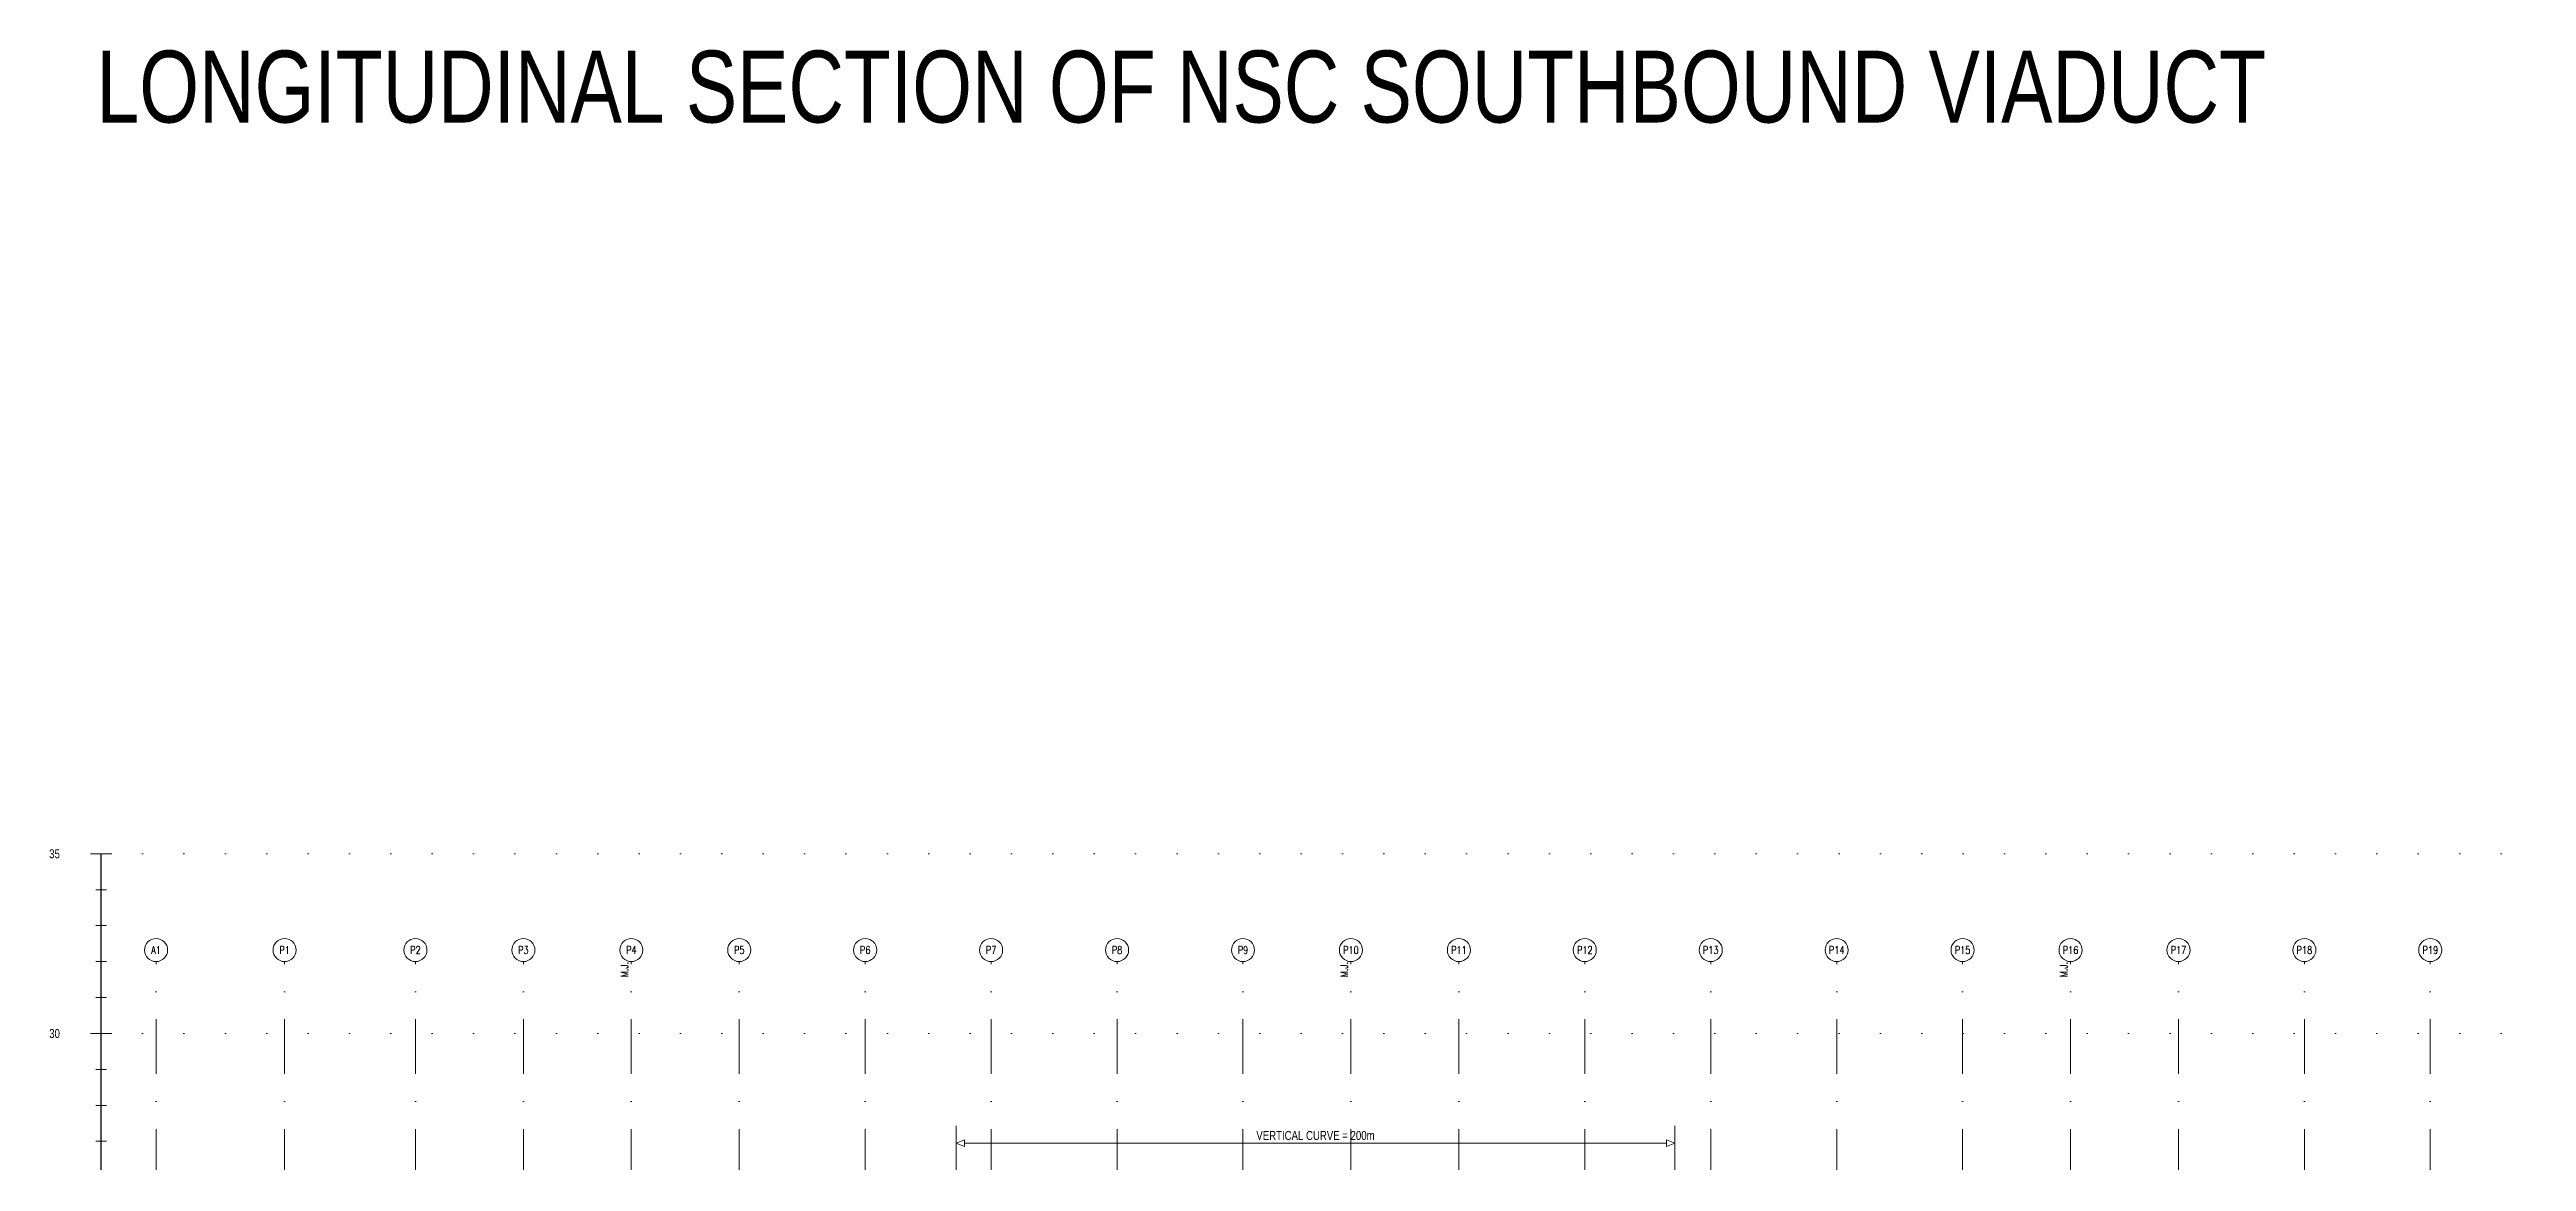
# Model space of a CAD drawing. Header units: metres. Extents: x -64 to 3718, y -1911 to 1041.
# Drawn here: x 2488 to 3178, y 731 to 1041 of the extents above; entities that cross this region are included whole.
import ezdxf
from ezdxf.enums import TextEntityAlignment as Align

# ---------------------------------------------------------------- set-up
doc = ezdxf.new("R2010")
doc.units = ezdxf.units.M
doc.header["$MEASUREMENT"] = 0
doc.linetypes.add('DGN Style 1', pattern=[11.436555, 0.019029, -11.417526])
doc.linetypes.add('DGN Style 4', pattern=[30.465765, 15.223368, -7.611684, 0.019029, -7.611684])
for name, color, linetype, lineweight in [('45', 7, 'Continuous', 0), ('58', 7, 'Continuous', 0), ('C-_ANOTSPNO_T-', 7, 'Continuous', 0), ('S-_ANOT----_A-', 7, 'Continuous', 13), ('S-_ANOTMTLE_A-', 4, 'Continuous', 40), ('S-_GRIDLINE_E-', 1, 'DGN Style 4', 0)]:
    doc.layers.add(name, color=color, linetype=linetype, lineweight=lineweight)
doc.styles.add('500T2.5', font='romans.shx', dxfattribs={"width": 0.8, "height": 1.25})
doc.styles.add('Style-WORKING', font='WORKING.shx')

msp = doc.modelspace()

# ---------------------------------------------------------------- linework, layer by layer
at = {"color": 7, "linetype": 'Continuous', "lineweight": 13}
for p, q in [((2505.71, 816.91), (2499.71, 816.91)), ((2505.71, 816.91), (2499.71, 816.91)), ((2505.71, 766.91), (2499.71, 766.91)), ((2505.71, 766.91), (2499.71, 766.91))]:
    msp.add_line(p, q, dxfattribs=at)
at = {"color": 7, "linetype": 'Continuous', "lineweight": 30}
msp.add_line((2502.71, 266.91), (2502.71, 816.91), dxfattribs=at)
at = {"color": 7, "linetype": 'Continuous', "lineweight": 0}
for p, q in [((2504.21, 806.91), (2501.21, 806.91)), ((2504.21, 796.91), (2501.21, 796.91)), ((2504.21, 786.91), (2501.21, 786.91)), ((2504.21, 776.91), (2501.21, 776.91)), ((2504.21, 756.91), (2501.21, 756.91)), ((2504.21, 746.91), (2501.21, 746.91)), ((2504.21, 736.91), (2501.21, 736.91))]:
    msp.add_line(p, q, dxfattribs=at)
at = {"layer": '45', "color": 7, "linetype": 'Continuous', "lineweight": 0}
for p, q in [((2740.71, 645.19), (2740.71, 741.2)), ((2940.71, 681.2), (2940.71, 741.2))]:
    msp.add_line(p, q, dxfattribs=at)
at = {"layer": '45', "color": 7, "linetype": 'Continuous', "lineweight": 0, "flags": 128}
msp.add_lwpolyline([(2743.02, 736.4), (2938.4, 736.4)], dxfattribs=at)
at = {"layer": '45', "color": 7, "linetype": 'Continuous', "lineweight": 0}
for points in [[(2740.71, 736.4), (2743.02, 735.44), (2743.02, 737.35)], [(2940.71, 736.4), (2938.4, 737.35), (2938.4, 735.44)]]:
    msp.add_3dface(points, dxfattribs=at)
at = {"layer": '58', "color": 7, "linetype": 'DGN Style 1', "lineweight": 0}
for p, q in [((2502.71, 816.91), (3702.71, 816.91)), ((2502.71, 766.91), (3702.71, 766.91))]:
    msp.add_line(p, q, dxfattribs=at)
at = {"layer": 'S-_ANOT----_A-', "ltscale": 500}
for centre in [(2517.97, 790.13), (2553.75, 790.13), (2590.18, 790.13), (2620.22, 790.13), (2650.27, 790.13), (2680.31, 790.13), (2715.37, 790.13), (2750.42, 790.13), (2785.48, 790.13), (2820.53, 790.13), (2850.58, 790.13), (2880.63, 790.13), (2915.68, 790.13), (2950.73, 790.13), (2985.79, 790.13), (3020.84, 790.13), (3050.89, 790.13), (3080.94, 790.13), (3115.98, 790.13), (3151.03, 790.13)]:
    msp.add_circle(centre, 3.21, dxfattribs=at)
at = {"layer": 'S-_GRIDLINE_E-', "lineweight": 13}
for p, q in [((2517.97, 266.91), (2517.97, 786.91)), ((2553.75, 266.91), (2553.75, 786.91)), ((2590.18, 266.91), (2590.18, 786.91)), ((2620.22, 266.91), (2620.22, 786.91)), ((2650.27, 266.91), (2650.27, 786.91)), ((2680.31, 266.91), (2680.31, 786.91)), ((2715.37, 266.91), (2715.37, 786.91)), ((2750.42, 266.91), (2750.42, 786.91)), ((2785.48, 266.91), (2785.48, 786.91)), ((2820.53, 266.91), (2820.53, 786.91)), ((2850.58, 266.91), (2850.58, 786.91)), ((2880.63, 266.91), (2880.63, 786.91)), ((2915.68, 266.91), (2915.68, 786.91)), ((2950.73, 266.91), (2950.73, 786.91)), ((2985.79, 266.91), (2985.79, 786.91)), ((3020.84, 266.91), (3020.84, 786.91)), ((3050.89, 266.91), (3050.89, 786.91)), ((3080.94, 266.91), (3080.94, 786.91)), ((3115.98, 266.91), (3115.98, 786.91)), ((3151.03, 266.91), (3151.03, 786.91))]:
    msp.add_line(p, q, dxfattribs=at)

# ---------------------------------------------------------------- texts
at = {"color": 7, "lineweight": 13, "style": 'Style-WORKING', "width": 0.8}
for s, p in [('35', (2491.2, 816.91)), ('30', (2491.21, 766.91))]:
    msp.add_text(s, height=2.5, dxfattribs=at).set_placement(p, align=Align.MIDDLE_RIGHT)
at = {"layer": '45', "color": 7, "linetype": 'Continuous', "lineweight": 13, "style": 'Style-WORKING', "width": 0.8}
msp.add_text('VERTICAL CURVE = 200m', height=2.5, dxfattribs=at).set_placement((2840.71, 737.3), align=Align.CENTER)
at = {"layer": 'C-_ANOTSPNO_T-', "lineweight": 13, "style": 'Style-WORKING', "width": 0.799936}
msp.add_text('LONGITUDINAL SECTION OF NSC SOUTHBOUND VIADUCT', height=20.0016, dxfattribs=at).set_placement((2803.34, 1030.34), align=Align.MIDDLE_CENTER)
at = {"layer": 'S-_ANOTMTLE_A-', "char_height": 2.0833, "attachment_point": 5, "style": '500T2.5'}
for s, insert in [('\\H1x;\\W0.8;A1', (2517.97, 790.13)), ('\\H1x;\\W0.8;P1', (2553.75, 790.13)), ('\\H1x;\\W0.8;P2', (2590.18, 790.13)), ('\\H1x;\\W0.8;P3', (2620.22, 790.13)), ('\\H1x;\\W0.8;P4', (2650.27, 790.13)), ('\\H1x;\\W0.8;P5', (2680.31, 790.13)), ('\\H1x;\\W0.8;P6', (2715.37, 790.13)), ('\\H1x;\\W0.8;P7', (2750.42, 790.13)), ('\\H1x;\\W0.8;P8', (2785.48, 790.13)), ('\\H1x;\\W0.8;P9', (2820.53, 790.13)), ('\\H1x;\\W0.8;P10', (2850.58, 790.13)), ('\\H1x;\\W0.8;P11', (2880.63, 790.13)), ('\\H1x;\\W0.8;P12', (2915.68, 790.13)), ('\\H1x;\\W0.8;P13', (2950.73, 790.13)), ('\\H1x;\\W0.8;P14', (2985.79, 790.13)), ('\\H1x;\\W0.8;P15', (3020.84, 790.13)), ('\\H1x;\\W0.8;P16', (3050.89, 790.13)), ('\\H1x;\\W0.8;P17', (3080.94, 790.13)), ('\\H1x;\\W0.8;P18', (3115.98, 790.13)), ('\\H1x;\\W0.8;P19', (3151.03, 790.13))]:
    msp.add_mtext(s, dxfattribs=dict(at, insert=insert))
at = {"layer": 'S-_ANOTMTLE_A-', "char_height": 2.0833, "attachment_point": 5, "rotation": 90, "style": '500T2.5'}
for insert in [(2648.37, 784.67), (2848.68, 784.67), (3048.99, 784.67)]:
    msp.add_mtext('\\H1x;\\W0.8;M.J.', dxfattribs=dict(at, insert=insert))

doc.saveas('drawing.dxf')
